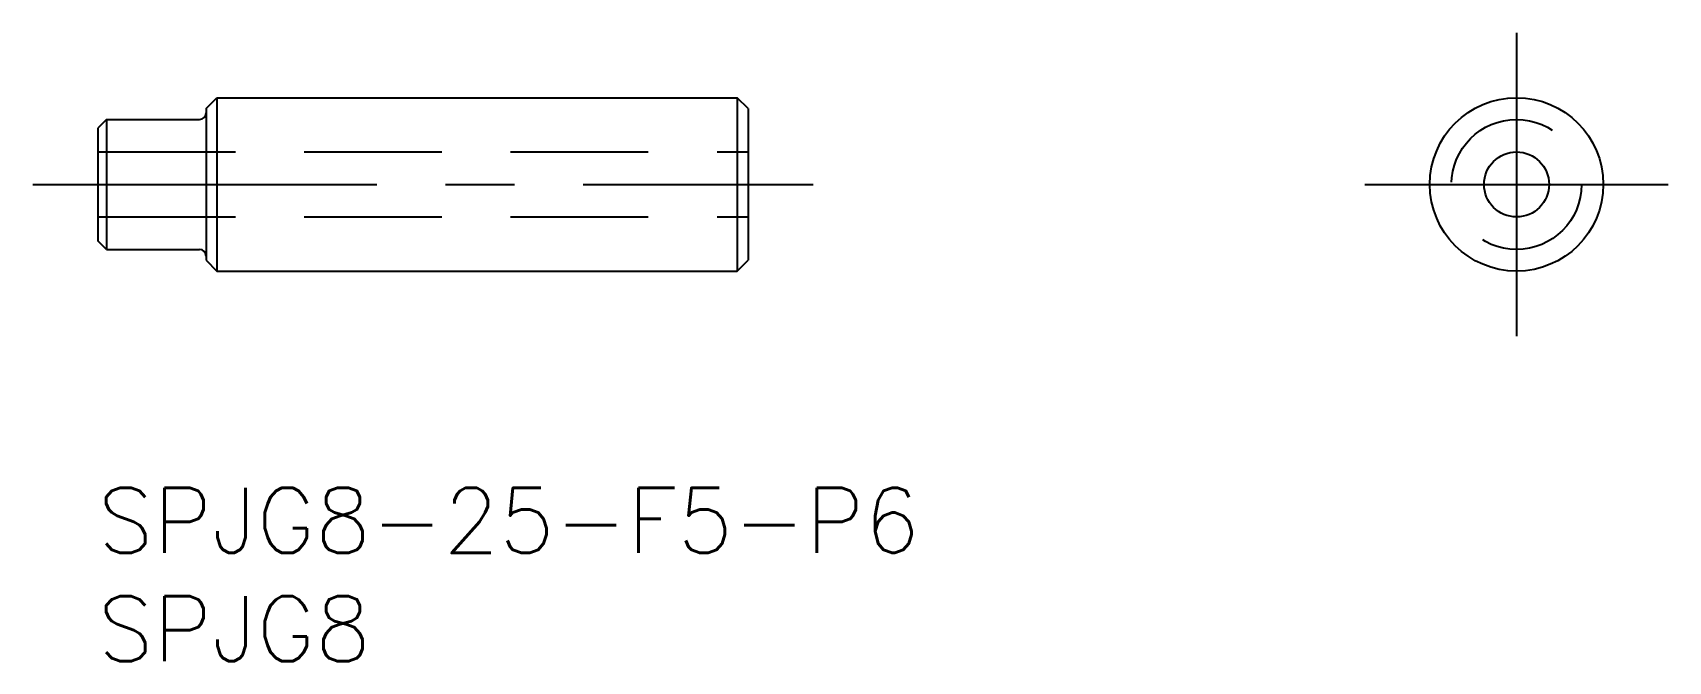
# Model space of a CAD drawing. Extents: x -3 to 72.5, y -8 to 21.
import ezdxf

# ---------------------------------------------------------------- set-up
doc = ezdxf.new("R2010")
doc.units = 0
doc.header["$LTSCALE"] = 0.5
doc.linetypes.add('CENTER', pattern=[50.8, 31.75, -6.35, 6.35, -6.35])
doc.linetypes.add('DASHED', pattern=[19.05, 12.7, -6.35])
for name, color, linetype in [('MSM_CENTER', 1, 'CENTER'), ('MSM_CONTINUOUS', 7, 'CONTINUOUS'), ('MSM_DASHED', 4, 'DASHED'), ('MSM_PART_NUMBER', 7, 'CONTINUOUS')]:
    doc.layers.add(name, color=color, linetype=linetype)
doc.styles.get("Standard").update_dxf_attribs({"font": 'txt.shx', "height": 3, "bigfont": 'bigfont.shx'})

# ---------------------------------------------------------------- blocks, each defined once
blk = doc.blocks.new('*U4')
at = {"layer": 'MSM_PART_NUMBER'}
blk.add_text('SPJG8-25-F5-P6', height=3, dxfattribs=at).set_placement((0, -3))
blk = doc.blocks.new('*U5')
at = {"layer": 'MSM_PART_NUMBER'}
blk.add_text('SPJG8', height=3, dxfattribs=at).set_placement((0, -8))

msp = doc.modelspace()

# ---------------------------------------------------------------- linework, layer by layer
at = {"layer": 'MSM_CENTER'}
for p, q in [((65.456, 21), (65.456, 7)), ((-3, 14), (33, 14)), ((58.456, 14), (72.456, 14))]:
    msp.add_line(p, q, dxfattribs=at)
at = {"layer": 'MSM_CONTINUOUS'}
for p, q in [((5, 17.5), (5.5, 18)), ((5, 17.5), (5, 10.5)), ((5.5, 18), (29.5, 18)), ((5.5, 18), (5.5, 10)), ((29.5, 18), (29.5, 10)), ((30, 17.5), (29.5, 18)), ((30, 17.5), (30, 10.5)), ((0.4, 17), (0, 16.6)), ((0.4, 17), (4.7, 17)), ((0.4, 17), (0.4, 11)), ((0, 16.6), (0, 11.4)), ((0.4, 11), (0, 11.4)), ((0.4, 11), (4.7, 11)), ((5, 10.5), (5.5, 10)), ((5.5, 10), (29.5, 10)), ((29.5, 10), (30, 10.5))]:
    msp.add_line(p, q, dxfattribs=at)
for radius in [4, 1.5]:
    msp.add_circle((65.456, 14), radius, dxfattribs=at)
for centre, start, end in [((4.7, 17.3), 270, 0), ((4.7, 10.7), 0, 90)]:
    msp.add_arc(centre, 0.3, start, end, dxfattribs=at)
at = {"layer": 'MSM_DASHED'}
for p, q in [((0, 15.5), (30, 15.5)), ((0, 12.5), (30, 12.5))]:
    msp.add_line(p, q, dxfattribs=at)
msp.add_circle((65.456, 14), 3, dxfattribs=at)

# ---------------------------------------------------------------- block references
at = {"layer": 'MSM_CONTINUOUS'}
for name in ['*U4', '*U5']:
    msp.add_blockref(name, (0, 0), dxfattribs=at)

doc.saveas('drawing.dxf')
